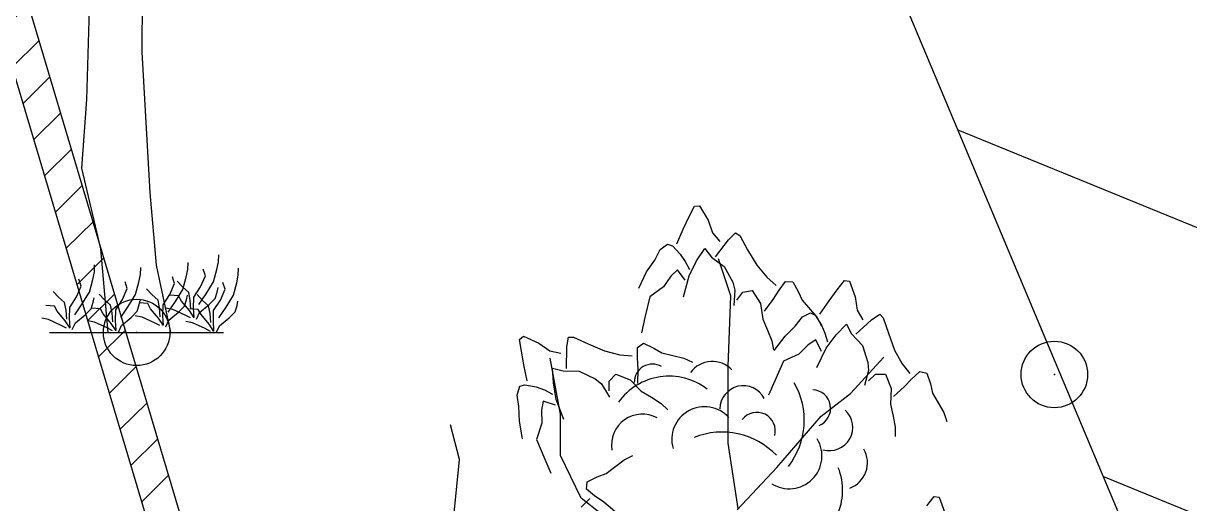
# Model space of a CAD drawing. Header units: millimetres. Extents: x 524954 to 526204, y 9523489 to 9524010.
# Drawn here: x 525646.38 to 525655.15, y 9523637.27 to 9523640.88 of the extents above; entities that cross this region are included whole.
import ezdxf

# ---------------------------------------------------------------- set-up
doc = ezdxf.new("R2010")
doc.units = ezdxf.units.MM
doc.header["$PDMODE"] = 32
doc.header["$PDSIZE"] = 0.5
doc.linetypes.add('ACAD_ISO12W100', pattern=[21, 12, -3, 0, -3, 0, -3])
for name, color, linetype in [('Arbre', 34, 'ACAD_ISO12W100'), ('Bati', 6, 'Continuous'), ('Bati_H', 1, 'Continuous'), ('Cloture', 7, 'Continuous'), ('Murs', 1, 'Continuous'), ('TopoAlt', 3, 'Continuous'), ('TOPOJIS', 7, 'Continuous')]:
    doc.layers.add(name, color=color, linetype=linetype)
doc.styles.add('Simplex 1.0', font='Simplex.shx', dxfattribs={"width": 0.99, "height": 1})

# ---------------------------------------------------------------- blocks, each defined once
blk = doc.blocks.new('TCPOINT M')
at = {"color": 0}
blk.add_point((0, 0), dxfattribs=at)
at = {"layer": 'TopoAlt', "style": 'Simplex 1.0', "width": 0.99}
blk.add_attdef('ALT', (0.15, 0.15), '', height=1, dxfattribs=at)
blk = doc.blocks.new('v088')
at = {"color": 3, "linetype": 'Continuous'}
for p, q in [((-0.0239, 12.3184), (0.0161, 12.3965)), ((0.0161, 12.3965), (0.0546, 12.3999)), ((0.0546, 12.3999), (0.1184, 12.2906)), ((-0.0686, 12.2238), (-0.0239, 12.3184)), ((0.1184, 12.2906), (0.1522, 12.1952)), ((-0.1179, 12.1126), (-0.0686, 12.2238)), ((0.1522, 12.1952), (0.2074, 12.1313)), ((0.2717, 12.1435), (0.3242, 12.1966)), ((0.3242, 12.1966), (0.3557, 12.1751)), ((-0.2428, 12.0693), (-0.1881, 12.111)), ((-0.1881, 12.111), (-0.1505, 12.0986)), ((-0.1505, 12.0986), (-0.0915, 12.0354)), ((0.1746, 12.0155), (0.2717, 12.1435)), ((0.3557, 12.1751), (0.415, 12.0689)), ((-0.2828, 11.9912), (-0.2428, 12.0693)), ((-0.0915, 12.0354), (-0.0536, 11.98)), ((0.0317, 11.9844), (0.0922, 12.0781)), ((0.0922, 12.0781), (0.1437, 12.0135)), ((0.1437, 12.0135), (0.2395, 11.9416)), ((0.415, 12.0689), (0.4841, 11.9528)), ((-0.344, 11.9013), (-0.2828, 11.9912)), ((-0.0536, 11.98), (-0.0225, 11.9193)), ((-0.0252, 11.8718), (0.0317, 11.9844)), ((0.2395, 11.9416), (0.3048, 11.8248)), ((0.4841, 11.9528), (0.5601, 11.8616)), ((-0.4033, 11.7804), (-0.344, 11.9013)), ((-0.1618, 11.8694), (-0.2169, 11.7884)), ((-0.1123, 11.9179), (-0.1618, 11.8694)), ((-0.0542, 11.8389), (-0.1123, 11.9179)), ((-0.066, 11.7153), (-0.0252, 11.8718)), ((0.5601, 11.8616), (0.6304, 11.8005)), ((1.0886, 11.7676), (1.1424, 11.8368)), ((1.1424, 11.8368), (1.1809, 11.833)), ((1.1809, 11.833), (1.2232, 11.7138)), ((-0.2169, 11.7884), (-0.3202, 11.714)), ((0.3048, 11.8248), (0.32, 11.7651)), ((0.32, 11.7651), (0.3106, 11.6498)), ((0.3344, 11.6895), (0.378, 11.7487)), ((0.378, 11.7487), (0.4498, 11.7623)), ((0.4498, 11.7623), (0.5114, 11.6644)), ((0.6075, 11.6944), (0.6527, 11.7656)), ((0.6527, 11.7656), (0.6994, 11.8293)), ((0.6994, 11.8293), (0.7544, 11.828)), ((0.7544, 11.828), (0.796, 11.7537)), ((0.796, 11.7537), (0.824, 11.6885)), ((1.027, 11.683), (1.0886, 11.7676)), ((-0.3202, 11.714), (-0.3572, 11.5582)), ((0.5114, 11.6644), (0.5299, 11.5465)), ((0.5418, 11.6075), (0.6075, 11.6944)), ((0.824, 11.6885), (0.9344, 11.5607)), ((0.9578, 11.583), (1.027, 11.683)), ((1.2232, 11.7138), (1.2386, 11.6137)), ((0.827, 11.5637), (0.8886, 11.5945)), ((0.8886, 11.5945), (0.9232, 11.5753)), ((0.9232, 11.5753), (0.9693, 11.5022)), ((1.2386, 11.6137), (1.2809, 11.5407)), ((1.3463, 11.5407), (1.4079, 11.583)), ((1.4079, 11.583), (1.4348, 11.556)), ((-0.3572, 11.5582), (-0.3824, 11.4437)), ((0.5299, 11.5465), (0.5653, 11.4632)), ((0.6962, 11.4176), (0.7732, 11.4945)), ((0.7732, 11.4945), (0.827, 11.5637)), ((0.9344, 11.5607), (0.97, 11.497)), ((0.9693, 11.5022), (0.9963, 11.4406)), ((1.0809, 11.4291), (1.1578, 11.5099)), ((1.1578, 11.5099), (1.1963, 11.4368)), ((1.2271, 11.433), (1.3463, 11.5407)), ((1.4348, 11.556), (1.4733, 11.4406)), ((-1.2987, 11.3921), (-1.2695, 11.4174)), ((-1.2695, 11.4174), (-1.1537, 11.3664)), ((-0.9434, 11.3371), (-0.9319, 11.4109)), ((-0.9319, 11.4109), (-0.8938, 11.412)), ((-0.8938, 11.412), (-0.7835, 11.3608)), ((0.5653, 11.4632), (0.5962, 11.3829)), ((0.6155, 11.3099), (0.6962, 11.4176)), ((0.9963, 11.4406), (1.0155, 11.3753)), ((1.004, 11.3291), (1.0809, 11.4291)), ((1.1963, 11.4368), (1.2771, 11.3483)), ((1.4733, 11.4406), (1.5194, 11.3137)), ((-1.2853, 11.3054), (-1.2987, 11.3921)), ((-1.1537, 11.3664), (-1.0704, 11.3089)), ((-1.0704, 11.3089), (-0.9882, 11.2895)), ((-0.9469, 11.1764), (-0.9434, 11.3371)), ((-0.7835, 11.3608), (-0.6595, 11.3072)), ((-0.6595, 11.3072), (-0.5444, 11.2779)), ((-0.4131, 11.2545), (-0.4126, 11.3334)), ((-0.4126, 11.3334), (-0.3673, 11.3647)), ((-0.3673, 11.3647), (-0.2901, 11.3288)), ((-0.2901, 11.3288), (-0.2291, 11.2925)), ((0.5962, 11.3829), (0.6091, 11.3149)), ((0.8693, 11.3522), (0.8001, 11.2829)), ((0.927, 11.3906), (0.8693, 11.3522)), ((0.9693, 11.3022), (0.927, 11.3906)), ((0.9347, 11.1829), (1.004, 11.3291)), ((1.2771, 11.3483), (1.3194, 11.2214)), ((1.5194, 11.3137), (1.5771, 11.2099)), ((-1.266, 11.2026), (-1.2853, 11.3054)), ((-0.5444, 11.2779), (-0.4516, 11.2697)), ((-0.4079, 11.1703), (-0.4131, 11.2545)), ((-0.2291, 11.2925), (-0.0648, 11.2537)), ((-0.0648, 11.2537), (0.0014, 11.223)), ((0.6847, 11.2291), (0.6193, 11.0829)), ((0.8001, 11.2829), (0.6847, 11.2291)), ((1.3194, 11.2214), (1.3232, 11.1598)), ((-1.2408, 11.0836), (-1.266, 11.2026)), ((-1.0503, 11.1789), (-0.9708, 11.1567)), ((-1.0444, 11.0675), (-1.0503, 11.1789)), ((-0.9708, 11.1567), (-0.851, 11.1547)), ((-0.851, 11.1547), (-0.7296, 11.0984)), ((-0.6257, 11.0796), (-0.5755, 11.1328)), ((-0.5755, 11.1328), (-0.4682, 11.0896)), ((-0.4102, 11.0614), (-0.4079, 11.1703)), ((1.3232, 11.1598), (1.2925, 11.0483)), ((1.3232, 11.0829), (1.3771, 11.1329)), ((1.3771, 11.1329), (1.4502, 11.1329)), ((1.4502, 11.1329), (1.4925, 11.0252)), ((1.5771, 11.2099), (1.6348, 11.1368)), ((1.6502, 11.0983), (1.7079, 11.1522)), ((1.7079, 11.1522), (1.7617, 11.1406)), ((1.7617, 11.1406), (1.7887, 11.0598)), ((-1.2967, 11.0411), (-1.2589, 11.0531)), ((-1.2589, 11.0531), (-1.1741, 11.0365)), ((-1.0245, 10.9429), (-1.0444, 11.0675)), ((-0.7296, 11.0984), (-0.6822, 11.0589)), ((-0.6822, 11.0589), (-0.6222, 10.96)), ((-0.6263, 11.0061), (-0.6257, 11.0796)), ((-0.4682, 11.0896), (-0.3841, 11.005)), ((0.6193, 11.0829), (0.5731, 10.9752)), ((1.5925, 11.0368), (1.6502, 11.0983)), ((1.7887, 11.0598), (1.8041, 10.9906)), ((-1.3166, 10.9752), (-1.2967, 11.0411)), ((-1.3032, 10.8885), (-1.3166, 10.9752)), ((-1.1741, 11.0365), (-1.1109, 11.0139)), ((-1.1109, 11.0139), (-1.0501, 10.983)), ((-0.3841, 11.005), (-0.3065, 10.9583)), ((-0.3065, 10.9583), (-0.2344, 10.9114)), ((1.4925, 11.0252), (1.4886, 10.906)), ((1.5117, 10.9637), (1.5925, 11.0368)), ((1.8041, 10.9906), (1.8887, 10.8444)), ((-1.3, 10.7798), (-1.3032, 10.8885)), ((-1.122, 10.9292), (-1.1336, 10.8608)), ((-1.0286, 10.8992), (-1.122, 10.9292)), ((-0.9657, 10.7922), (-1.0245, 10.9429)), ((-0.2344, 10.9114), (-0.1841, 10.8638)), ((1.4886, 10.906), (1.5079, 10.8175)), ((-1.1336, 10.8608), (-1.1308, 10.7629)), ((1.5079, 10.8175), (1.5233, 10.7329)), ((1.8887, 10.8444), (1.9118, 10.7752)), ((-1.2771, 10.6471), (-1.3, 10.7798)), ((-1.1308, 10.7629), (-1.1708, 10.642)), ((1.5233, 10.7329), (1.5233, 10.6636)), ((-1.1708, 10.642), (-1.1094, 10.4942)), ((-0.514, 10.4875), (-0.4484, 10.5194)), ((-1.1094, 10.4942), (-1.0628, 10.3867)), ((-0.648, 10.3846), (-0.514, 10.4875)), ((-0.7912, 10.3231), (-0.7146, 10.3603)), ((-0.7146, 10.3603), (-0.648, 10.3846)), ((-0.7957, 10.2682), (-0.7912, 10.3231)), ((-0.7348, 10.218), (-0.7957, 10.2682)), ((-0.8359, 10.1311), (-0.7709, 10.1978)), ((-0.6662, 10.1688), (-0.7348, 10.218)), ((-0.5833, 10.0982), (-0.6662, 10.1688)), ((1.7617, 10.1424), (1.8156, 10.2117)), ((1.8156, 10.2117), (1.8541, 10.2078)), ((1.8541, 10.2078), (1.8964, 10.0886)), ((0.3847, 0.4736), (0.3871, 0.5265)), ((0.6034, 0.4736), (0.6155, 0.5313)), ((0.6155, 0.5313), (0.6179, 0.5842)), ((-0.3294, 0.3967), (-0.3173, 0.4544)), ((-0.3173, 0.4544), (-0.3149, 0.5073)), ((0.0288, 0.4351), (0.0313, 0.488)), ((0.3726, 0.4159), (0.3847, 0.4736)), ((0.5169, 0.4255), (0.5001, 0.476)), ((0.5794, 0.3798), (0.6034, 0.4736)), ((0.7645, 0.4303), (0.7669, 0.4832)), ((-0.4159, 0.3486), (-0.4327, 0.3991)), ((-0.3534, 0.3029), (-0.3294, 0.3967)), ((-0.0697, 0.3294), (-0.0865, 0.3798)), ((-0.0072, 0.2837), (0.0168, 0.3774)), ((0.0168, 0.3774), (0.0288, 0.4351)), ((0.25, 0.2861), (0.2861, 0.3678)), ((0.2861, 0.3678), (0.2693, 0.4183)), ((0.3462, 0.3414), (0.3053, 0.3847)), ((0.3486, 0.3221), (0.3726, 0.4159)), ((0.4808, 0.3438), (0.5169, 0.4255)), ((0.5241, 0.2909), (0.5794, 0.3798)), ((0.6659, 0.3246), (0.6491, 0.375)), ((0.7285, 0.2789), (0.7525, 0.3726)), ((0.7525, 0.3726), (0.7645, 0.4303)), ((-0.5866, 0.2645), (-0.6275, 0.3077)), ((-0.5409, 0.2236), (-0.5866, 0.2645)), ((-0.5025, 0.1875), (-0.452, 0.2669)), ((-0.452, 0.2669), (-0.4159, 0.3486)), ((-0.4087, 0.214), (-0.3534, 0.3029)), ((-0.2404, 0.2452), (-0.2813, 0.2885)), ((-0.1058, 0.2476), (-0.0697, 0.3294)), ((-0.0625, 0.1947), (-0.0072, 0.2837)), ((0.1154, 0.2837), (0.0745, 0.327)), ((0.1611, 0.2428), (0.1154, 0.2837)), ((0.1995, 0.2068), (0.25, 0.2861)), ((0.3149, 0.2741), (0.25, 0.2789)), ((0.2933, 0.2332), (0.3486, 0.3221)), ((0.3366, 0.2356), (0.3149, 0.2741)), ((0.3919, 0.3005), (0.3462, 0.3414)), ((0.375, 0.2452), (0.3823, 0.2789)), ((0.4039, 0.2428), (0.3919, 0.3005)), ((0.4279, 0.1827), (0.4303, 0.2645)), ((0.4303, 0.2645), (0.4808, 0.3438)), ((0.4953, 0.2404), (0.4544, 0.2837)), ((0.4688, 0.2092), (0.5241, 0.2909)), ((0.5914, 0.2548), (0.6058, 0.3029)), ((0.6058, 0.3029), (0.6131, 0.3366)), ((0.6299, 0.2428), (0.6659, 0.3246)), ((0.6732, 0.1899), (0.7285, 0.2789)), ((-0.6179, 0.1971), (-0.6828, 0.2019)), ((-0.5962, 0.1587), (-0.6179, 0.1971)), ((-0.5289, 0.1659), (-0.5409, 0.2236)), ((-0.5049, 0.1058), (-0.5025, 0.1875)), ((-0.464, 0.1322), (-0.4087, 0.214)), ((-0.3871, 0.1322), (-0.3414, 0.1779)), ((-0.3414, 0.1779), (-0.327, 0.226)), ((-0.2717, 0.1779), (-0.3366, 0.1827)), ((-0.327, 0.226), (-0.3197, 0.2596)), ((-0.25, 0.1394), (-0.2717, 0.1779)), ((-0.1947, 0.2043), (-0.2404, 0.2452)), ((-0.1827, 0.1467), (-0.1947, 0.2043)), ((-0.1563, 0.1683), (-0.1058, 0.2476)), ((-0.1178, 0.113), (-0.0625, 0.1947)), ((0.0048, 0.1587), (0.0192, 0.2068)), ((0.0192, 0.2068), (0.0264, 0.2404)), ((0.0841, 0.2164), (0.0192, 0.2212)), ((0.1058, 0.1779), (0.0841, 0.2164)), ((0.1659, 0.1058), (0.1058, 0.1779)), ((0.1731, 0.1851), (0.1611, 0.2428)), ((0.1779, 0.1178), (0.1731, 0.1851)), ((0.1971, 0.125), (0.1995, 0.2068)), ((0.2717, 0.1731), (0.2212, 0.1827)), ((0.238, 0.1515), (0.2933, 0.2332)), ((0.3149, 0.1515), (0.3606, 0.1971)), ((0.3967, 0.1635), (0.3366, 0.2356)), ((0.3606, 0.1971), (0.375, 0.2452)), ((0.464, 0.1731), (0.3991, 0.1779)), ((0.4087, 0.1755), (0.4039, 0.2428)), ((0.4327, 0.113), (0.4279, 0.1827)), ((0.4736, 0.1491), (0.5457, 0.2092)), ((0.5409, 0.1995), (0.4953, 0.2404)), ((0.5529, 0.1418), (0.5409, 0.1995)), ((0.5457, 0.2092), (0.5914, 0.2548)), ((0.5794, 0.1635), (0.6299, 0.2428)), ((0.6179, 0.1082), (0.6732, 0.1899)), ((0.7405, 0.1539), (0.7549, 0.2019)), ((0.7549, 0.2019), (0.7621, 0.2356)), ((-0.6611, 0.0962), (-0.7116, 0.1058)), ((-0.5674, 0.0529), (-0.6611, 0.0962)), ((-0.5361, 0.0865), (-0.5962, 0.1587)), ((-0.5241, 0.0986), (-0.5289, 0.1659)), ((-0.5001, 0.0361), (-0.5049, 0.1058)), ((-0.4592, 0.0721), (-0.3871, 0.1322)), ((-0.1899, 0.0673), (-0.25, 0.1394)), ((-0.1779, 0.0793), (-0.1827, 0.1467)), ((-0.1587, 0.0865), (-0.1563, 0.1683)), ((-0.113, 0.0529), (-0.0409, 0.113)), ((-0.0409, 0.113), (0.0048, 0.1587)), ((0.0409, 0.1154), (-0.0096, 0.125)), ((0.1346, 0.0721), (0.0409, 0.1154)), ((0.2019, 0.0505), (0.1659, 0.1058)), ((0.2019, 0.0553), (0.1971, 0.125)), ((0.2188, 0.0409), (0.2428, 0.0914)), ((0.2428, 0.0914), (0.3149, 0.1515)), ((0.3654, 0.1298), (0.2717, 0.1731)), ((0.4063, 0.1082), (0.3654, 0.1298)), ((0.4327, 0.1082), (0.3967, 0.1635)), ((0.4496, 0.0986), (0.4736, 0.1491)), ((0.4856, 0.1346), (0.464, 0.1731)), ((0.5457, 0.0625), (0.4856, 0.1346)), ((0.5578, 0.0745), (0.5529, 0.1418)), ((0.577, 0.0817), (0.5794, 0.1635)), ((0.6227, 0.0481), (0.6948, 0.1082)), ((0.6948, 0.1082), (0.7405, 0.1539)), ((-0.5265, 0.0313), (-0.5674, 0.0529)), ((-0.5001, 0.0313), (-0.5361, 0.0865)), ((-0.4832, 0.0216), (-0.4592, 0.0721)), ((-0.3149, 0.0769), (-0.3654, 0.0865)), ((-0.2212, 0.0337), (-0.3149, 0.0769)), ((-0.1803, 0.012), (-0.2212, 0.0337)), ((-0.1539, 0.012), (-0.1899, 0.0673)), ((-0.1539, 0.0168), (-0.1587, 0.0865)), ((-0.137, 0.0024), (-0.113, 0.0529)), ((0.1755, 0.0505), (0.1346, 0.0721)), ((0.4207, 0.0721), (0.3702, 0.0817)), ((0.5145, 0.0288), (0.4207, 0.0721)), ((0.5554, 0.0072), (0.5145, 0.0288)), ((0.5818, 0.0072), (0.5457, 0.0625)), ((0.5818, 0.012), (0.577, 0.0817)), ((0.5986, -0.0024), (0.6227, 0.0481))]:
    blk.add_line(p, q, dxfattribs=at)
at = {"linetype": 'Continuous'}
for p, q in [((0.2897, 11.7219), (0.1969, 11.9998)), ((0.2697, 11.1929), (0.2897, 11.7219)), ((-0.9914, 10.8307), (-1.0686, 11.252)), ((1.1882, 10.9882), (1.4374, 11.2608)), ((0.2693, 10.6145), (0.2697, 11.1929)), ((0.9679, 10.8157), (1.1882, 10.9882)), ((-0.9911, 10.5198), (-0.9914, 10.8307)), ((0.6339, 10.4293), (0.9679, 10.8157)), ((-1.7492, 10.4915), (-1.8168, 10.7513)), ((0.3448, 10.1217), (0.2693, 10.6145)), ((-0.8352, 10.1996), (-0.9911, 10.5198)), ((-1.8059, 9.9306), (-1.7492, 10.4915)), ((0.3358, 10.1122), (0.6339, 10.4293)), ((-0.6834, 10.0784), (-0.8352, 10.1996)), ((0.0429, 2.1085), (0.0445, 2.6247)), ((-0.3726, 1.7516), (-0.3518, 2.5418)), ((0.1022, 1.0525), (0.0429, 2.1085)), ((-0.4115, 1.2346), (-0.3726, 1.7516)), ((-0.2683, 0.6281), (-0.4115, 1.2346)), ((0.151, 0.5063), (0.1022, 1.0525)), ((-0.2127, 0), (-0.2683, 0.6281)), ((0.2565, 0), (0.151, 0.5063)), ((-0.6539, 0), (0.6539, 0))]:
    blk.add_line(p, q, dxfattribs=at)
at = {"color": 3, "linetype": 'Continuous'}
for centre, major_axis, start_param, end_param in [((0.1501, 11.0237), (0.1445, 0.1445), 6.263619, 7.998733), ((-0.3005, 11.0717), (0.0964, 0.0964), 0.254619, 2.377018), ((-0.1756, 10.6509), (0.3298, 0.3298), 0.12682, 1.733702), ((0.3829, 10.8698), (-0.1246, 0.1246), 4.396235, 7.060094), ((0.2754, 10.7857), (0.3995, 0.3995), 4.836335, 6.022049), ((0.8987, 10.8757), (0.099, 0.099), 4.31771, 7.031286), ((0.0911, 10.6412), (0.1741, 0.1741), 6.236163, 8.918901), ((-0.3757, 10.5998), (0.1641, 0.1641), 0.282297, 2.520721), ((0.4834, 10.7051), (-0.099, 0.099), 3.680741, 6.394318), ((1.0287, 10.7332), (-0.1246, 0.1246), 2.081137, 4.744996), ((0.2226, 10.1318), (-0.3995, 0.3995), 4.689978, 5.875693), ((0.7276, 10.5169), (-0.1741, 0.1741), 1.793126, 4.475865), ((1.1114, 10.4666), (-0.1445, 0.1445), 2.713295, 4.448408), ((0.6623, 10.2582), (-0.3298, 0.3298), 2.69514, 4.302022)]:
    blk.add_ellipse(centre, major_axis=major_axis, ratio=1, start_param=start_param, end_param=end_param, dxfattribs=at)

msp = doc.modelspace()

# ---------------------------------------------------------------- hatches: boundary and pattern name
at = {"layer": 'Bati_H'}
h = msp.add_hatch(dxfattribs=at)
h.set_pattern_fill('_U', color=256, scale=2, angle=157.73277, style=0, pattern_type=0)
h.set_pattern_definition([(157.732769304, (0, 0), (-0.75785388044, -1.85085318054), [])])
h.paths.add_polyline_path([(525656.3443, 9523633.0686), (525652.0542, 9523643.3081), (525664.7453, 9523648.591), (525664.3101, 9523650.1582), (525670.8069, 9523652.9748), (525670.5608, 9523653.6642), (525671.2945, 9523653.9639), (525676.5723, 9523641.3673), (525676.5094, 9523641.5174)])
at = {"layer": 'Murs'}
h = msp.add_hatch(dxfattribs=at)
h.set_pattern_fill('_U', color=256, scale=0.25, angle=45, style=0, pattern_type=0)
h.set_pattern_definition([(45, (0, 0), (-0.1767766952966, 0.1767766952966), [])])
h.paths.add_polyline_path([(525652.3614, 9523624.9651), (525652.0535, 9523625.5204), (525647.7383, 9523635.7223), (525645.0122, 9523644.8741), (525668.5844, 9523653.6079), (525668.6712, 9523653.3734), (525645.3187, 9523644.721), (525647.974, 9523635.8069), (525652.2786, 9523625.63), (525652.58, 9523625.0863)])

# ---------------------------------------------------------------- linework, layer by layer
at = {"layer": 'Bati', "flags": 128}
msp.add_lwpolyline([(525656.3443, 9523633.0686), (525652.0542, 9523643.3081), (525664.7453, 9523648.591), (525664.3101, 9523650.1582), (525670.8069, 9523652.9748), (525670.5608, 9523653.6642), (525671.2945, 9523653.9639), (525676.5723, 9523641.3673), (525676.5094, 9523641.5174)], close=True, dxfattribs=at)
at = {"layer": 'Cloture', "flags": 128}
for points in [[(525652.3614, 9523624.9651), (525652.0535, 9523625.5204), (525647.7383, 9523635.7223), (525645.0122, 9523644.8741), (525668.5844, 9523653.6079)], [(525652.58, 9523625.0863), (525652.2786, 9523625.63), (525647.974, 9523635.8069), (525645.3187, 9523644.721), (525668.6712, 9523653.3734)]]:
    msp.add_lwpolyline(points, dxfattribs=at)

# ---------------------------------------------------------------- block references
at = {"layer": 'Arbre'}
for p in [(525647.235, 9523638.554), (525651.412, 9523627.107)]:
    msp.add_blockref('v088', p, dxfattribs=at)
at = {"layer": 'TOPOJIS'}
for p in [(525647.2354, 9523638.5537), (525654.132, 9523638.2373)]:
    msp.add_blockref('TCPOINT M', p, dxfattribs=at)

doc.saveas('drawing.dxf')
